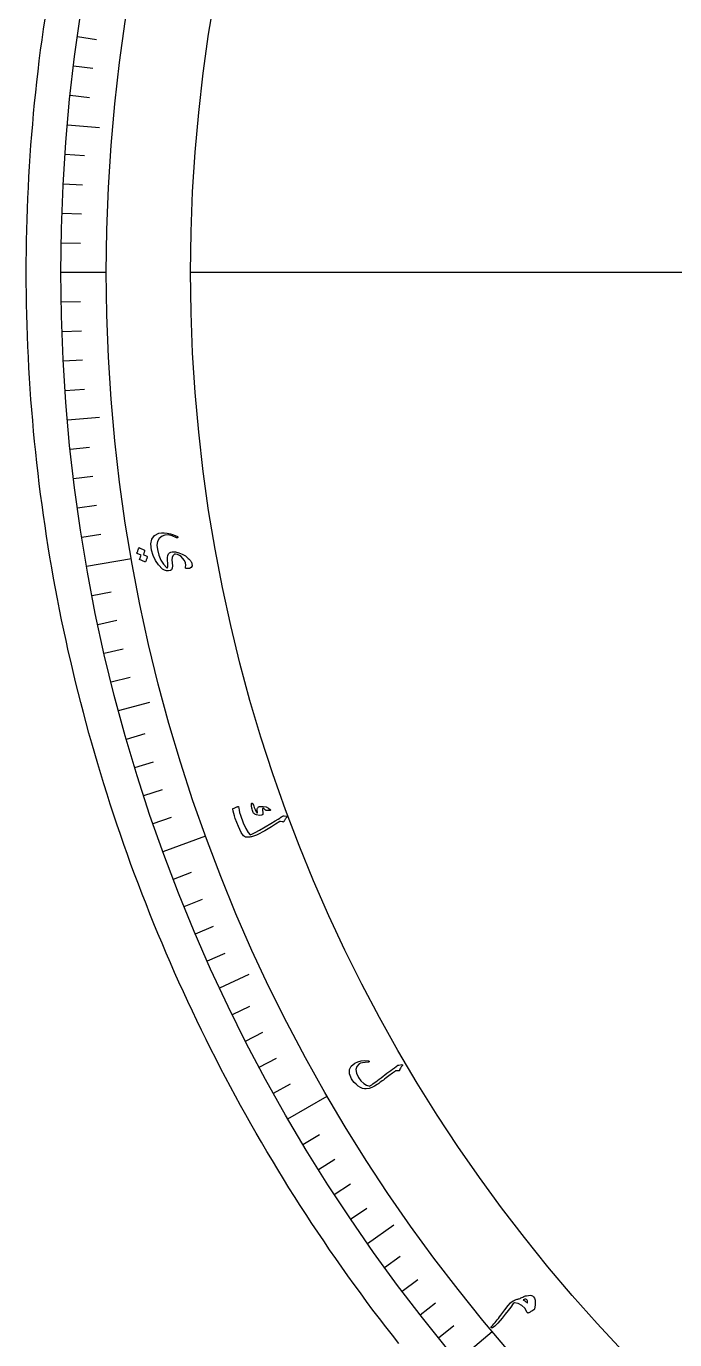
# Model space of a CAD drawing. Header units: millimetres. Extents: x -85 to 85, y -85 to 110.
# Drawn here: x -85 to -53.1, y -52.5 to 12.1 of the extents above; entities that cross this region are included whole.
import ezdxf

# ---------------------------------------------------------------- set-up
doc = ezdxf.new("R2010")
doc.units = ezdxf.units.MM
for name, color, linetype in [('CUT_OUTER', 1, 'Continuous'), ('ENGRAVE', 7, 'Continuous'), ('ENGRAVE_FINE', 8, 'Continuous'), ('TEXT', 5, 'Continuous')]:
    doc.layers.add(name, color=color, linetype=linetype)

msp = doc.modelspace()

# ---------------------------------------------------------------- linework, layer by layer
at = {"layer": 'CUT_OUTER'}
msp.add_lwpolyline([(-66.6873, -52.7049), (-67.0094, -52.2947), (-67.3291, -51.8825), (-67.6461, -51.4684), (-67.9607, -51.0524), (-68.2726, -50.6344), (-68.582, -50.2146), (-68.8889, -49.7928), (-69.1931, -49.3692), (-69.4947, -48.9437), (-69.7937, -48.5164), (-70.0901, -48.0872), (-70.3838, -47.6562), (-70.6749, -47.2235), (-70.9633, -46.7889), (-71.2491, -46.3526), (-71.5322, -45.9146), (-71.8126, -45.4748), (-72.0902, -45.0333), (-72.3652, -44.5901), (-72.6374, -44.1453), (-72.9069, -43.6987), (-73.1737, -43.2506), (-73.4377, -42.8008), (-73.6989, -42.3494), (-73.9574, -41.8963), (-74.2131, -41.4418), (-74.466, -40.9856), (-74.716, -40.5279), (-74.9633, -40.0687), (-75.2078, -39.608), (-75.4494, -39.1458), (-75.6881, -38.6821), (-75.9241, -38.217), (-76.1571, -37.7504), (-76.3873, -37.2824), (-76.6147, -36.813), (-76.8391, -36.3422), (-77.0606, -35.87), (-77.2793, -35.3965), (-77.495, -34.9217), (-77.7078, -34.4455), (-77.9177, -33.9681), (-78.1247, -33.4893), (-78.3287, -33.0093), (-78.5298, -32.5281), (-78.7279, -32.0456), (-78.923, -31.562), (-79.1152, -31.0771), (-79.3044, -30.5911), (-79.4906, -30.1039), (-79.6738, -29.6156), (-79.854, -29.1262), (-80.0312, -28.6356), (-80.2054, -28.144), (-80.3766, -27.6514), (-80.5448, -27.1577), (-80.7099, -26.6629), (-80.872, -26.1672), (-81.031, -25.6705), (-81.187, -25.1728), (-81.3399, -24.6742), (-81.4898, -24.1746), (-81.6366, -23.6742), (-81.7803, -23.1728), (-81.921, -22.6706), (-82.0585, -22.1675), (-82.193, -21.6636), (-82.3244, -21.1588), (-82.4527, -20.6533), (-82.5778, -20.147), (-82.6999, -19.6399), (-82.8188, -19.1321), (-82.9347, -18.6236), (-83.0474, -18.1144), (-83.157, -17.6045), (-83.2634, -17.0939), (-83.3667, -16.5827), (-83.4669, -16.0708), (-83.564, -15.5584), (-83.6579, -15.0454), (-83.7486, -14.5318), (-83.8362, -14.0176), (-83.9206, -13.5029), (-84.0019, -12.9878), (-84.08, -12.4721), (-84.1549, -11.956), (-84.2267, -11.4394), (-84.2953, -10.9223), (-84.3608, -10.4049), (-84.423, -9.8871), (-84.4821, -9.3689), (-84.538, -8.8503), (-84.5907, -8.3315), (-84.6402, -7.8123), (-84.6866, -7.2928), (-84.7297, -6.773), (-84.7697, -6.253), (-84.8065, -5.7327), (-84.84, -5.2123), (-84.8704, -4.6916), (-84.8976, -4.1708), (-84.9216, -3.6498), (-84.9424, -3.1286), (-84.96, -2.6074), (-84.9744, -2.086), (-84.9856, -1.5646), (-84.9936, -1.0431), (-84.9984, -0.5216), (-85, 0), (-84.9984, 0.5216), (-84.9936, 1.0431), (-84.9856, 1.5646), (-84.9744, 2.086), (-84.96, 2.6074), (-84.9424, 3.1286), (-84.9216, 3.6498), (-84.8976, 4.1708), (-84.8704, 4.6916), (-84.84, 5.2123), (-84.8065, 5.7327), (-84.7697, 6.253), (-84.7297, 6.773), (-84.6866, 7.2928), (-84.6402, 7.8123), (-84.5907, 8.3315), (-84.538, 8.8503), (-84.4821, 9.3689), (-84.423, 9.8871), (-84.3608, 10.4049), (-84.2953, 10.9223), (-84.2267, 11.4394), (-84.1549, 11.956), (-84.08, 12.4721)], dxfattribs=at)
at = {"layer": 'ENGRAVE'}
for points in [[(-82.983, 7.2601), (-81.3953, 7.1212)], [(-83.3, 0), (-81.0687, 0)], [(-76.925, 0), (76.925, 0)], [(-82.983, -7.2601), (-81.3953, -7.1212)], [(-82.0345, -14.4649), (-79.8371, -14.0774)], [(-80.4616, -21.5596), (-78.9222, -21.1471)], [(-78.2764, -28.4903), (-76.1797, -27.7271)], [(-75.4954, -35.2041), (-74.051, -34.5306)], [(-72.1399, -41.65), (-70.2076, -40.5344)], [(-68.2354, -47.7789), (-66.9298, -46.8648)], [(-63.8115, -53.5442), (-62.1023, -52.11)]]:
    msp.add_lwpolyline(points, dxfattribs=at)
for radius in [83.3, 83.3, 81.0687, 76.925, 76.925]:
    msp.add_circle((0, 0), radius, dxfattribs=at)
at = {"layer": 'ENGRAVE_FINE'}
for points in [[(-82.4893, 11.5931), (-81.5424, 11.46)], [(-82.6791, 10.1517), (-81.73, 10.0352)], [(-82.8437, 8.7072), (-81.8927, 8.6073)], [(-83.0971, 5.8107), (-82.1432, 5.744)], [(-83.1858, 4.3596), (-82.2309, 4.3095)], [(-83.2493, 2.9071), (-82.2936, 2.8738)], [(-83.2873, 1.4538), (-82.3312, 1.4371)], [(-83.2873, -1.4538), (-82.3312, -1.4371)], [(-83.2493, -2.9071), (-82.2936, -2.8738)], [(-83.1858, -4.3596), (-82.2309, -4.3095)], [(-83.0971, -5.8107), (-82.1432, -5.744)], [(-82.8437, -8.7072), (-81.8927, -8.6073)], [(-82.6791, -10.1517), (-81.73, -10.0352)], [(-82.4893, -11.5931), (-81.5424, -11.46)], [(-82.2744, -13.031), (-81.33, -12.8814)], [(-81.7695, -15.8944), (-80.8309, -15.7119)], [(-81.4797, -17.319), (-80.5443, -17.1202)], [(-81.165, -18.7384), (-80.2333, -18.5233)], [(-80.8256, -20.1521), (-79.8978, -19.9208)], [(-80.0731, -22.9606), (-79.1539, -22.697)], [(-79.6602, -24.3546), (-78.7457, -24.075)], [(-79.223, -25.7411), (-78.3136, -25.4456)], [(-78.7617, -27.1198), (-77.8575, -26.8085)], [(-77.7672, -29.8521), (-76.8745, -29.5094)], [(-77.2344, -31.2047), (-76.3478, -30.8465)], [(-76.6781, -32.5479), (-75.7978, -32.1743)], [(-76.0983, -33.8812), (-75.2248, -33.4922)], [(-74.8695, -36.5163), (-74.0101, -36.0971)], [(-74.2208, -37.8174), (-73.3688, -37.3833)], [(-73.5495, -39.107), (-72.7052, -38.658)], [(-72.8558, -40.3846), (-72.0195, -39.921)], [(-71.402, -42.9027), (-70.5824, -42.4102)], [(-70.6424, -44.1423), (-69.8315, -43.6355)], [(-69.8613, -45.3684), (-69.0593, -44.8476)], [(-69.0588, -46.5808), (-68.2661, -46.046)], [(-67.3911, -48.9625), (-66.6175, -48.4004)], [(-66.5263, -50.1312), (-65.7626, -49.5557)], [(-65.6413, -51.2846), (-64.8878, -50.6959)], [(-64.7363, -52.4224), (-63.9931, -51.8206)]]:
    msp.add_lwpolyline(points, dxfattribs=at)
at = {"layer": 'TEXT'}
for points in [[(-77.1729, -14.5053), (-77.1585, -14.4018), (-77.1774, -14.293), (-77.2295, -14.1786), (-77.3148, -14.0585), (-77.3885, -13.9857), (-77.4709, -13.9287), (-77.5622, -13.8877), (-77.6622, -13.8624), (-77.6815, -13.8616), (-77.7008, -13.8646), (-77.7202, -13.8716), (-77.7397, -13.8825), (-77.7957, -13.9422), (-77.83, -14.0316), (-77.8423, -14.1509), (-77.8326, -14.2999), (-77.8213, -14.4468), (-77.8296, -14.5565), (-77.8575, -14.6292), (-77.9053, -14.6649), (-78.0149, -14.6885), (-78.1171, -14.6851), (-78.2119, -14.6546), (-78.2992, -14.597), (-78.4947, -14.3981), (-78.652, -14.1759), (-78.7708, -13.9307), (-78.851, -13.663), (-78.8817, -13.3607), (-78.8307, -13.1224), (-78.6984, -12.9484), (-78.4853, -12.8388), (-78.3625, -12.8144), (-78.2255, -12.8104), (-78.0742, -12.8266), (-77.9087, -12.8629), (-77.862, -12.8773), (-77.8167, -12.8925), (-77.7728, -12.9084), (-77.7303, -12.9252), (-77.689, -12.9429), (-77.6487, -12.9618), (-77.6094, -12.9817), (-77.571, -13.0028), (-77.5546, -13.0148), (-77.5468, -13.0267), (-77.5475, -13.0384), (-77.5568, -13.0501), (-77.5695, -13.0579), (-77.5829, -13.0615), (-77.597, -13.0609), (-77.6118, -13.0562), (-77.8333, -12.9653), (-78.0266, -12.9214), (-78.1918, -12.9249), (-78.3289, -12.9761), (-78.4631, -13.0907), (-78.5463, -13.2402), (-78.578, -13.4246), (-78.5582, -13.6438), (-78.4879, -13.9168), (-78.3872, -14.1558), (-78.2565, -14.3605), (-78.096, -14.5308), (-78.0833, -14.5404), (-78.0719, -14.5428), (-78.0619, -14.538), (-78.0532, -14.526), (-78.0411, -14.4815), (-78.0377, -14.4075), (-78.0426, -14.3041), (-78.0559, -14.1713), (-78.0638, -14.0351), (-78.0514, -13.928), (-78.0189, -13.8499), (-77.9664, -13.8008), (-77.8998, -13.7706), (-77.8275, -13.7528), (-77.7495, -13.7472), (-77.6659, -13.7539), (-77.4969, -13.7934), (-77.3357, -13.8609), (-77.1822, -13.9562), (-77.0364, -14.0792), (-77.001, -14.1125), (-76.9696, -14.1452), (-76.9422, -14.1776), (-76.9188, -14.2095), (-76.8991, -14.2407), (-76.8832, -14.271), (-76.8708, -14.3005), (-76.8622, -14.3291), (-76.8516, -14.4453), (-76.8888, -14.5247), (-76.9738, -14.5676), (-77.1069, -14.5737), (-77.1444, -14.5664), (-77.1679, -14.5526), (-77.1774, -14.5322), (-77.1729, -14.5053)], [(-79.0714, -13.971), (-79.067, -13.9742), (-79.0638, -13.9792), (-79.0618, -13.986), (-79.061, -13.9946), (-79.0668, -14.0269), (-79.0739, -14.0584), (-79.0822, -14.0892), (-79.0919, -14.1192), (-79.103, -14.1487), (-79.1157, -14.1779), (-79.13, -14.2069), (-79.1459, -14.2355), (-79.1513, -14.2414), (-79.1575, -14.2447), (-79.1646, -14.2454), (-79.1726, -14.2435), (-79.4289, -14.1363), (-79.4326, -14.1328), (-79.4337, -14.1268), (-79.4321, -14.1183), (-79.4278, -14.1074), (-79.4234, -14.0996), (-79.4177, -14.0872), (-79.4107, -14.0702), (-79.4023, -14.0486), (-79.3925, -14.0222), (-79.381, -13.9906), (-79.3678, -13.9541), (-79.353, -13.9124), (-79.552, -13.826), (-79.5585, -13.8215), (-79.561, -13.8148), (-79.5597, -13.8057), (-79.5544, -13.7945), (-79.5499, -13.7847), (-79.5432, -13.7694), (-79.5343, -13.7485), (-79.5233, -13.7221), (-79.5102, -13.6897), (-79.495, -13.651), (-79.4778, -13.606), (-79.4585, -13.5548), (-79.4548, -13.5491), (-79.4506, -13.5462), (-79.446, -13.546), (-79.4409, -13.5486), (-79.194, -13.6621), (-79.1895, -13.6653), (-79.1863, -13.6703), (-79.1844, -13.6771), (-79.1837, -13.6857), (-79.1874, -13.7129), (-79.1926, -13.7397), (-79.1993, -13.7658), (-79.2074, -13.7915), (-79.2167, -13.8166), (-79.2272, -13.841), (-79.2387, -13.8649), (-79.2513, -13.8882)], [(-72.1939, -26.7983), (-72.2189, -26.8256), (-72.242, -26.853), (-72.2632, -26.8805), (-72.2825, -26.9081), (-72.2998, -26.9361), (-72.3152, -26.9644), (-72.3285, -26.9933), (-72.3398, -27.0226), (-72.3476, -27.0351), (-72.3593, -27.0427), (-72.3749, -27.0453), (-72.3944, -27.043), (-72.4997, -27.0244), (-72.5109, -27.0229), (-72.5201, -27.0223), (-72.5274, -27.0226), (-72.5327, -27.0238), (-72.7487, -27.1573), (-72.9443, -27.2767), (-73.1197, -27.3819), (-73.2747, -27.4727), (-73.4094, -27.5489), (-73.5237, -27.6101), (-73.6175, -27.6564), (-73.691, -27.6877), (-73.8318, -27.7406), (-73.8774, -27.7549), (-73.924, -27.767), (-73.9716, -27.7771), (-74.0202, -27.7851), (-74.0698, -27.7907), (-74.1206, -27.7939), (-74.1725, -27.7946), (-74.2255, -27.7929), (-74.3262, -27.7312), (-74.4439, -27.556), (-74.5778, -27.2671), (-74.7266, -26.8641), (-74.7675, -26.7363), (-74.802, -26.6168), (-74.83, -26.5058), (-74.8516, -26.4031), (-74.851, -26.3929), (-74.8476, -26.3845), (-74.8415, -26.3781), (-74.8328, -26.3735), (-74.7893, -26.3553), (-74.7497, -26.3389), (-74.7139, -26.3246), (-74.6818, -26.3122), (-74.6532, -26.3016), (-74.6276, -26.2927), (-74.6051, -26.2855), (-74.5857, -26.2799), (-74.5746, -26.2774), (-74.5673, -26.2791), (-74.5638, -26.2851), (-74.5641, -26.2952), (-74.5605, -26.3703), (-74.5446, -26.4631), (-74.516, -26.5735), (-74.4749, -26.7016), (-74.3383, -27.0793), (-74.2123, -27.3676), (-74.0982, -27.567), (-73.9965, -27.6776), (-73.909, -27.6446), (-73.7566, -27.5673), (-73.5391, -27.4459), (-73.2564, -27.2804), (-72.9741, -27.1128), (-72.7608, -26.9854), (-72.6165, -26.8979), (-72.5415, -26.8502), (-72.5212, -26.8365), (-72.5022, -26.8237), (-72.4845, -26.8117), (-72.4681, -26.8006), (-72.4533, -26.7905), (-72.4401, -26.7814), (-72.4285, -26.7733), (-72.4186, -26.7663), (-72.3965, -26.7525), (-72.3739, -26.7433), (-72.3508, -26.7388), (-72.3273, -26.7389), (-72.198, -26.7519), (-72.189, -26.7536), (-72.1824, -26.7565), (-72.1782, -26.7607), (-72.1763, -26.7662), (-72.1776, -26.7743), (-72.181, -26.7824), (-72.1864, -26.7904), (-72.1939, -26.7983)], [(-73.0021, -26.4499), (-73.0008, -26.4555), (-73.0013, -26.4609), (-73.0035, -26.4661), (-73.0074, -26.4711), (-73.0115, -26.4738), (-73.0163, -26.4759), (-73.0216, -26.4775), (-73.0276, -26.4785), (-73.2023, -26.4741), (-73.2205, -26.4724), (-73.2352, -26.469), (-73.2464, -26.464), (-73.2541, -26.4573), (-73.2773, -26.4252), (-73.3019, -26.3995), (-73.3277, -26.3804), (-73.3549, -26.3678), (-73.3668, -26.3676), (-73.3761, -26.377), (-73.3827, -26.3959), (-73.3867, -26.4244), (-73.3866, -26.4424), (-73.3859, -26.4609), (-73.3846, -26.4797), (-73.3827, -26.4989), (-73.3803, -26.5187), (-73.3771, -26.5393), (-73.3733, -26.5606), (-73.3687, -26.5827), (-73.3729, -26.6663), (-73.4271, -26.7123), (-73.5313, -26.7206), (-73.6855, -26.691), (-73.7346, -26.6734), (-73.775, -26.6536), (-73.8069, -26.6314), (-73.8302, -26.6069), (-73.8484, -26.5773), (-73.867, -26.534), (-73.886, -26.4771), (-73.9054, -26.4065), (-73.9145, -26.3702), (-73.9218, -26.3353), (-73.9274, -26.3018), (-73.9313, -26.2697), (-73.934, -26.2392), (-73.936, -26.2106), (-73.9374, -26.1837), (-73.9381, -26.1586), (-73.9352, -26.142), (-73.9299, -26.129), (-73.922, -26.1195), (-73.9117, -26.1137), (-73.8996, -26.1114), (-73.8896, -26.114), (-73.8815, -26.1212), (-73.8754, -26.1332), (-73.8585, -26.1724), (-73.84, -26.217), (-73.82, -26.2672), (-73.7983, -26.3229), (-73.7577, -26.4267), (-73.722, -26.5062), (-73.6913, -26.5617), (-73.6655, -26.5929), (-73.6604, -26.5963), (-73.655, -26.5972), (-73.6492, -26.5956), (-73.6432, -26.5913), (-73.64, -26.5873), (-73.6379, -26.5813), (-73.6369, -26.5733), (-73.637, -26.5632), (-73.6468, -26.4727), (-73.6492, -26.4343), (-73.6468, -26.3999), (-73.6398, -26.3694), (-73.6281, -26.343), (-73.612, -26.3184), (-73.5927, -26.3004), (-73.5703, -26.289), (-73.5447, -26.2841), (-73.3627, -26.2779), (-73.2116, -26.3034), (-73.0914, -26.3607), (-73.0021, -26.4499)], [(-66.5473, -38.9814), (-66.5366, -38.9811), (-66.5274, -38.9836), (-66.5197, -38.9887), (-66.5136, -38.9964), (-66.5102, -39.0057), (-66.5105, -39.0155), (-66.5145, -39.0257), (-66.5223, -39.0363), (-66.5688, -39.0961), (-66.6061, -39.1527), (-66.6342, -39.2061), (-66.653, -39.2563), (-66.6608, -39.2725), (-66.6743, -39.2837), (-66.6933, -39.2899), (-66.718, -39.2911), (-66.7309, -39.2901), (-66.7432, -39.2892), (-66.7549, -39.2885), (-66.7662, -39.2879), (-66.7768, -39.2874), (-66.7865, -39.2867), (-66.7954, -39.286), (-66.8034, -39.2853), (-66.8177, -39.2845), (-66.8328, -39.2868), (-66.8487, -39.2922), (-66.8655, -39.3008), (-66.9095, -39.3308), (-66.9569, -39.3642), (-67.008, -39.401), (-67.0626, -39.4412), (-67.1209, -39.4847), (-67.1828, -39.5313), (-67.2486, -39.581), (-67.3181, -39.6338), (-67.3867, -39.6876), (-67.4516, -39.7377), (-67.5127, -39.7839), (-67.5699, -39.8264), (-67.6235, -39.8654), (-67.6734, -39.9012), (-67.7196, -39.9337), (-67.7622, -39.9629), (-67.8916, -40.0439), (-68.0224, -40.1065), (-68.1547, -40.1508), (-68.2886, -40.1766), (-68.3762, -40.1764), (-68.4712, -40.1522), (-68.5735, -40.1039), (-68.6831, -40.0315), (-68.789, -39.9453), (-68.8787, -39.8584), (-68.952, -39.771), (-69.0091, -39.6831), (-69.1083, -39.438), (-69.1159, -39.2267), (-69.0323, -39.0496), (-68.8578, -38.9066), (-68.707, -38.8369), (-68.5444, -38.7948), (-68.3703, -38.7802), (-68.1844, -38.7929), (-68.1727, -38.7953), (-68.1638, -38.7997), (-68.1577, -38.8061), (-68.1545, -38.8145), (-68.1529, -38.8246), (-68.1535, -38.8333), (-68.1562, -38.8406), (-68.161, -38.8464), (-68.1693, -38.8533), (-68.1783, -38.858), (-68.1881, -38.8605), (-68.1988, -38.8609), (-68.3527, -38.8678), (-68.4783, -38.8834), (-68.5754, -38.9078), (-68.6441, -38.9413), (-68.7614, -39.0669), (-68.806, -39.2202), (-68.7776, -39.4011), (-68.676, -39.6091), (-68.5523, -39.7781), (-68.4184, -39.9048), (-68.2745, -39.9893), (-68.1209, -40.0315), (-68.0759, -40.0023), (-68.0239, -39.967), (-67.9651, -39.9256), (-67.8993, -39.8782), (-67.8266, -39.8245), (-67.7468, -39.7642), (-67.66, -39.6974), (-67.566, -39.624), (-67.4684, -39.5496), (-67.372, -39.4768), (-67.2769, -39.4056), (-67.183, -39.3361), (-67.0903, -39.2685), (-66.9986, -39.2028), (-66.9081, -39.1391), (-66.8185, -39.0773), (-66.7345, -39.0142), (-66.7239, -39.0087), (-66.7135, -39.0045), (-66.7031, -39.0017), (-66.6928, -39.0003)], [(-60.7749, -50.506), (-60.7318, -50.481), (-60.6881, -50.4573), (-60.6436, -50.4347), (-60.5984, -50.4132), (-60.5526, -50.3934), (-60.5061, -50.3758), (-60.4591, -50.3605), (-60.4115, -50.3473), (-60.3199, -50.3298), (-60.2412, -50.3249), (-60.1755, -50.3326), (-60.1225, -50.3531), (-60.0638, -50.4025), (-60.0222, -50.4763), (-59.9976, -50.5744), (-59.9898, -50.6969), (-59.9902, -50.7327), (-59.9916, -50.7685), (-59.9941, -50.8042), (-59.9976, -50.8398), (-60.0021, -50.8755), (-60.0074, -50.9114), (-60.0135, -50.9475), (-60.0204, -50.9838), (-60.0255, -51.0037), (-60.0327, -51.0204), (-60.0421, -51.0339), (-60.0537, -51.0443), (-60.1081, -51.077), (-60.157, -51.1059), (-60.2002, -51.131), (-60.2379, -51.1524), (-60.2693, -51.1697), (-60.294, -51.1829), (-60.312, -51.1918), (-60.3232, -51.1965), (-60.3399, -51.1988), (-60.3543, -51.1956), (-60.3662, -51.1868), (-60.3759, -51.1725), (-60.5044, -50.9686), (-60.6528, -50.8224), (-60.8216, -50.7336), (-61.0111, -50.7022), (-61.0294, -50.7042), (-61.0451, -50.7094), (-61.058, -50.7179), (-61.0682, -50.7296), (-61.1924, -50.9038), (-61.3244, -51.0819), (-61.4642, -51.2637), (-61.6117, -51.4494), (-61.8166, -51.6915), (-61.9748, -51.853), (-62.0865, -51.9337), (-62.1518, -51.9333), (-62.1599, -51.9177), (-62.1574, -51.8979), (-62.1444, -51.8739), (-62.1209, -51.8458), (-62.068, -51.7917), (-62.0146, -51.7335), (-61.9605, -51.6713), (-61.9058, -51.605), (-61.8504, -51.5351), (-61.7942, -51.462), (-61.7371, -51.3857), (-61.6791, -51.3062), (-61.4842, -51.0401), (-61.323, -50.8374), (-61.1955, -50.6978), (-61.1022, -50.6212), (-61.0534, -50.5922), (-61.0066, -50.5676), (-60.9619, -50.5474), (-60.9192, -50.5317), (-60.8789, -50.5199), (-60.8415, -50.5117), (-60.8068, -50.5071), (-60.7749, -50.506)], [(-60.5852, -50.5562), (-60.5579, -50.5704), (-60.5304, -50.5865), (-60.5026, -50.6043), (-60.4746, -50.6239), (-60.4464, -50.6451), (-60.4182, -50.6678), (-60.39, -50.692), (-60.3618, -50.7177), (-60.365, -50.651), (-60.3743, -50.599), (-60.3898, -50.5616), (-60.4114, -50.539), (-60.4493, -50.5222), (-60.4909, -50.5194), (-60.5362, -50.5307), (-60.5852, -50.5562)]]:
    msp.add_lwpolyline(points, close=True, dxfattribs=at)

doc.saveas('drawing.dxf')
